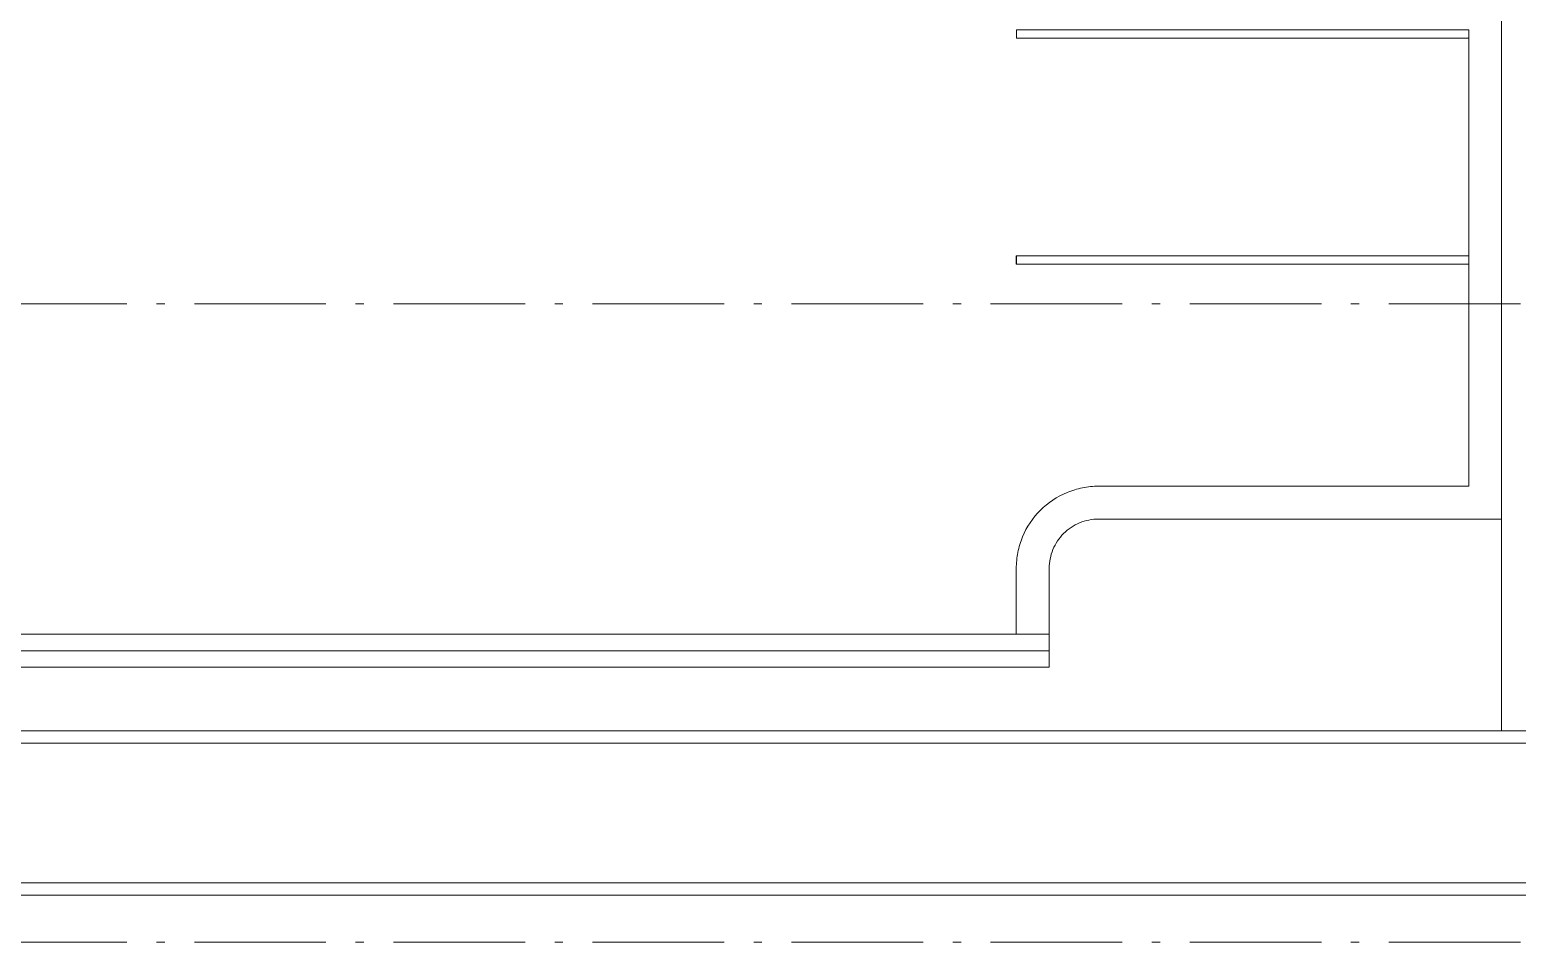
# Model space of a CAD drawing. Header units: metres. Extents: x -55 to 260, y -121 to 64.
# Drawn here: x 219.08 to 237.16, y -87.7 to -76.61 of the extents above; entities that cross this region are included whole.
import ezdxf

# ---------------------------------------------------------------- set-up
doc = ezdxf.new("R2010")
doc.units = ezdxf.units.M
doc.linetypes.add('01_Grid', pattern=[2.32, 1.6, -0.36, 0, -0.36])
for name, color, linetype, lineweight in [('0-1', 7, 'Continuous', 5), ('03EJES-1', 1, '01_Grid', 5), ('45ESTAC-1', 253, 'Continuous', 5), ('46BANQ', 8, 'Continuous', 5), ('46BANQ-1', 253, 'Continuous', 5), ('70LINEA-1', 254, 'Continuous', 5), ('70LINEA-6', 253, 'Continuous', 5)]:
    doc.layers.add(name, color=color, linetype=linetype, lineweight=lineweight)

# ---------------------------------------------------------------- blocks, each defined once
blk = doc.blocks.new('Parking Lot - Single - Single-V203-A1 _ A700')
at = {"layer": '70LINEA-1'}
for p, q in [((236.572, -76.609), (231.073, -76.609)), ((231.073, -76.609), (231.073, -76.709)), ((231.073, -76.609), (231.073, -76.609)), ((236.572, -76.709), (236.572, -76.609)), ((231.073, -76.709), (236.572, -76.709)), ((231.073, -76.709), (231.073, -76.709)), ((236.572, -76.709), (232.061, -76.709)), ((236.572, -79.409), (236.572, -76.709)), ((236.572, -76.709), (236.572, -76.709))]:
    blk.add_line(p, q, dxfattribs=at)
blk = doc.blocks.new('Parking Lot - Single - Single-V204-A1 _ A700')
at = {"layer": '70LINEA-1'}
for p, q in [((231.072, -79.459), (231.072, -79.359)), ((231.072, -79.359), (231.073, -79.359)), ((236.572, -79.359), (231.073, -79.359)), ((231.073, -79.359), (231.073, -79.459)), ((236.572, -79.459), (236.572, -79.359)), ((236.572, -79.459), (231.072, -79.459)), ((231.073, -79.459), (231.072, -79.459)), ((231.073, -79.459), (236.572, -79.459)), ((236.572, -82.159), (236.572, -79.459)), ((236.572, -79.459), (236.572, -79.459))]:
    blk.add_line(p, q, dxfattribs=at)
blk = doc.blocks.new('Practice Rain Ditch - Practice Rain Ditch-8556337-A1 _ A700')
at = {"layer": '70LINEA-1'}
for p, q in [((217.739, -85.133), (239.86, -85.133)), ((217.696, -85.283), (239.86, -85.283)), ((239.86, -86.983), (218.562, -86.983))]:
    blk.add_line(p, q, dxfattribs=at)
blk = doc.blocks.new('22011_AR_rvt-1-A1 _ A700')
at = {"layer": '46BANQ-1'}
for p, q in [((216.107, -83.96), (231.471, -83.96)), ((231.471, -83.96), (231.471, -84.06)), ((231.472, -84.16), (205.472, -84.16)), ((231.473, -84.26), (231.473, -84.347)), ((205.273, -84.36), (231.473, -84.36)), ((218.315, -87.133), (239.86, -87.133))]:
    blk.add_line(p, q, dxfattribs=at)
for centre, major_axis, start_param, end_param in [((231.472, -84.06), (0, 0.1), 1.570796, 3.141593), ((231.472, -84.26), (0, 0.1), 4.712389, 6.283185), ((231.473, -84.347), (0, 0.0127), 3.141593, 4.712389)]:
    blk.add_ellipse(centre, major_axis=major_axis, ratio=0.011511, start_param=start_param, end_param=end_param, dxfattribs=at)
at = {"layer": '70LINEA-1'}
for p, q in [((236.972, -85.133), (236.972, -69.686)), ((236.572, -76.709), (236.572, -79.359)), ((236.572, -79.459), (236.572, -79.66)), ((236.572, -79.66), (236.572, -82.159)), ((236.572, -82.159), (232.072, -82.159)), ((231.072, -83.159), (231.072, -83.96))]:
    blk.add_line(p, q, dxfattribs=at)
blk.add_open_spline([(232.072, -82.159), (232.006, -82.159), (231.876, -82.172), (231.624, -82.248), (231.346, -82.433), (231.161, -82.711), (231.085, -82.962), (231.072, -83.093), (231.072, -83.159)], degree=3, knots=[-1, -1, -1, -1, -0.875, -0.75, -0.5, -0.25, -0.125, 0, 0, 0, 0], dxfattribs=at)
at = {"layer": '45ESTAC-1'}
for name in ['Parking Lot - Single - Single-V203-A1 _ A700', 'Parking Lot - Single - Single-V204-A1 _ A700']:
    blk.add_blockref(name, (0, 0), dxfattribs=at)
at = {"layer": '70LINEA-6'}
blk.add_blockref('Practice Rain Ditch - Practice Rain Ditch-8556337-A1 _ A700', (0, 0), dxfattribs=at)
blk = doc.blocks.new('Parking Lot - Single - Single-V601-A1 _ A700')
at = {"layer": '70LINEA-1'}
for p, q in [((236.572, -76.609), (231.073, -76.609)), ((231.073, -76.609), (231.073, -76.709)), ((231.073, -76.609), (231.073, -76.609)), ((236.572, -76.709), (236.572, -76.609)), ((231.073, -76.709), (236.572, -76.709)), ((231.073, -76.709), (231.073, -76.709)), ((236.572, -76.709), (232.061, -76.709)), ((236.572, -79.409), (236.572, -76.709)), ((236.572, -76.709), (236.572, -76.709))]:
    blk.add_line(p, q, dxfattribs=at)
blk = doc.blocks.new('Parking Lot - Single - Single-V602-A1 _ A700')
at = {"layer": '70LINEA-1'}
for p, q in [((231.072, -79.459), (231.072, -79.359)), ((231.072, -79.359), (231.073, -79.359)), ((236.572, -79.359), (231.073, -79.359)), ((231.073, -79.359), (231.073, -79.459)), ((236.572, -79.459), (236.572, -79.359)), ((236.572, -79.459), (231.072, -79.459)), ((231.073, -79.459), (231.072, -79.459)), ((231.073, -79.459), (236.572, -79.459)), ((236.572, -82.159), (236.572, -79.459)), ((236.572, -79.459), (236.572, -79.459))]:
    blk.add_line(p, q, dxfattribs=at)
blk = doc.blocks.new('Practice Rain Ditch - Practice Rain Ditch-V706-A1 _ A700')
at = {"layer": '70LINEA-1'}
for p, q in [((217.739, -85.133), (239.86, -85.133)), ((217.696, -85.283), (239.86, -85.283)), ((239.86, -86.983), (218.562, -86.983))]:
    blk.add_line(p, q, dxfattribs=at)
blk = doc.blocks.new('22011_AR_rvt-2-A1 _ A700')
at = {"layer": '46BANQ-1'}
for p, q in [((216.107, -83.96), (231.471, -83.96)), ((231.471, -83.96), (231.471, -84.06)), ((231.472, -84.16), (205.472, -84.16)), ((231.473, -84.26), (231.473, -84.347)), ((205.273, -84.36), (231.473, -84.36)), ((218.315, -87.133), (239.86, -87.133))]:
    blk.add_line(p, q, dxfattribs=at)
for centre, major_axis, start_param, end_param in [((231.472, -84.06), (0, 0.1), 1.570796, 3.141593), ((231.472, -84.26), (0, 0.1), 4.712389, 6.283185), ((231.473, -84.347), (0, 0.0127), 3.141593, 4.712389)]:
    blk.add_ellipse(centre, major_axis=major_axis, ratio=0.011511, start_param=start_param, end_param=end_param, dxfattribs=at)
at = {"layer": '70LINEA-1'}
for p, q in [((236.972, -85.133), (236.972, -69.686)), ((236.572, -76.709), (236.572, -79.359)), ((236.572, -79.459), (236.572, -79.66)), ((236.572, -79.66), (236.572, -82.159)), ((236.572, -82.159), (232.072, -82.159)), ((231.072, -83.159), (231.072, -83.96))]:
    blk.add_line(p, q, dxfattribs=at)
blk.add_open_spline([(232.072, -82.159), (232.006, -82.159), (231.876, -82.172), (231.624, -82.248), (231.346, -82.433), (231.161, -82.711), (231.085, -82.962), (231.072, -83.093), (231.072, -83.159)], degree=3, knots=[-1, -1, -1, -1, -0.875, -0.75, -0.5, -0.25, -0.125, 0, 0, 0, 0], dxfattribs=at)
at = {"layer": '45ESTAC-1'}
for name in ['Parking Lot - Single - Single-V601-A1 _ A700', 'Parking Lot - Single - Single-V602-A1 _ A700']:
    blk.add_blockref(name, (0, 0), dxfattribs=at)
at = {"layer": '70LINEA-6'}
blk.add_blockref('Practice Rain Ditch - Practice Rain Ditch-V706-A1 _ A700', (0, 0), dxfattribs=at)

msp = doc.modelspace()

# ---------------------------------------------------------------- linework, layer by layer
at = {"layer": '03EJES-1'}
for p, q in [((182.3604, -79.9408), (252.6698, -79.9408)), ((182.3604, -87.7045), (252.6698, -87.7045))]:
    msp.add_line(p, q, dxfattribs=at)
at = {"layer": '46BANQ'}
for p, q in [((232.072, -82.5587), (236.9721, -82.5587)), ((231.472, -84.1596), (231.472, -83.1587))]:
    msp.add_line(p, q, dxfattribs=at)
msp.add_open_spline([(231.472, -83.1587), (231.472, -83.1191), (231.4797, -83.041), (231.5255, -82.8897), (231.6367, -82.7234), (231.803, -82.6122), (231.9543, -82.5664), (232.0324, -82.5587), (232.072, -82.5587)], degree=3, knots=[-1, -1, -1, -1, -0.875, -0.75, -0.5, -0.25, -0.125, 0, 0, 0, 0], dxfattribs=at)

# ---------------------------------------------------------------- block references
at = {"layer": '0-1'}
for name in ['22011_AR_rvt-2-A1 _ A700', '22011_AR_rvt-1-A1 _ A700']:
    msp.add_blockref(name, (0, 0), dxfattribs=at)

doc.saveas('drawing.dxf')
